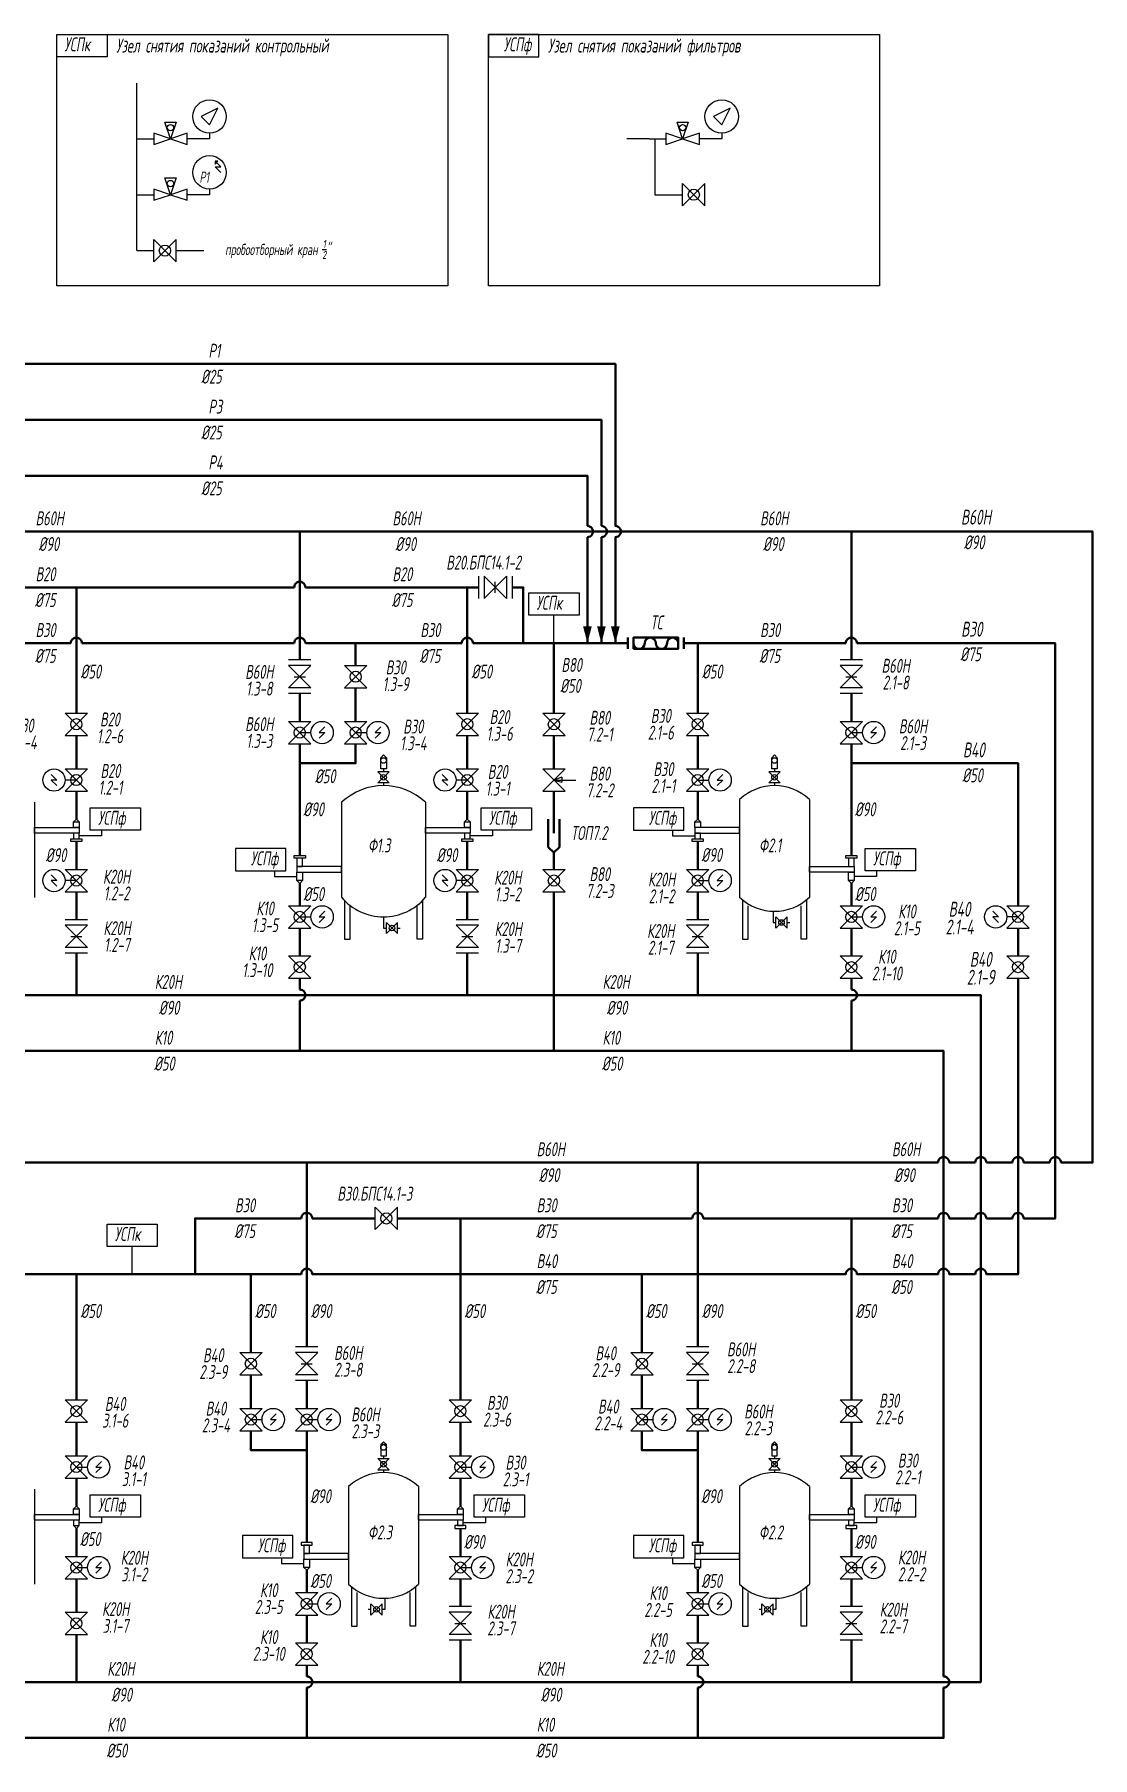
# Model space of a CAD drawing. Header units: millimetres. Extents: x 54840 to 353188, y -9604 to 53001.
# Drawn here: x 259559 to 278502, y 6644 to 37496 of the extents above; entities that cross this region are included whole.
import ezdxf

# ---------------------------------------------------------------- set-up
doc = ezdxf.new("R2010")
doc.units = ezdxf.units.MM
doc.layers.add('1', color=7, linetype='Continuous')
doc.layers.add('В80', color=1, linetype='Continuous')
for name, color, linetype, lineweight, true_color in [('В20', 7, 'Continuous', 40, 0x0a7800), ('К10', 7, 'Continuous', 40, 0xffbe00), ('Р3', 7, 'Continuous', 40, 0xd19cc7)]:
    doc.layers.add(name, color=color, linetype=linetype, lineweight=lineweight, true_color=true_color)
for name, color, linetype, lineweight in [('В30', 136, 'Continuous', 40), ('В40', 142, 'Continuous', 40), ('В60Н', 140, 'Continuous', 40), ('К20Н', 33, 'Continuous', 40), ('Р1', 202, 'Continuous', 40), ('Р4', 210, 'Continuous', 40)]:
    doc.layers.add(name, color=color, linetype=linetype, lineweight=lineweight)
doc.layers.add('Надписи', color=7, linetype='Continuous', true_color=0x93278f)
doc.styles.add('Eskd знаки', font='eskd.shx', dxfattribs={"width": 0.8, "oblique": 10})

msp = doc.modelspace()

# ---------------------------------------------------------------- linework, layer by layer
for p, q in [((261394, 35626), (261394, 36626)), ((262844, 36176), (262544, 36026)), ((262694, 35876), (262844, 36176)), ((262694, 35876), (262844, 36176)), ((272014, 36176), (271714, 36026)), ((271864, 35876), (272014, 36176)), ((271864, 35876), (272014, 36176)), ((261994, 35626), (261894, 35926)), ((261894, 35926), (262094, 35926)), ((262094, 35926), (261994, 35626)), ((262544, 36026), (262694, 35876)), ((271164, 35626), (271064, 35926)), ((271064, 35926), (271264, 35926)), ((271264, 35926), (271164, 35626)), ((271714, 36026), (271864, 35876)), ((261394, 35626), (261694, 35626)), ((261394, 33626), (261394, 35626)), ((261694, 35726), (261694, 35526)), ((261994, 35626), (261694, 35726)), ((261694, 35526), (261994, 35626)), ((262294, 35726), (261994, 35626)), ((261994, 35626), (262294, 35526)), ((262294, 35526), (262294, 35726)), ((262694, 35626), (262294, 35626)), ((262694, 35726), (262694, 35626)), ((270564, 35626), (270164, 35626)), ((270564, 35626), (270864, 35626)), ((270664, 35626), (270664, 34626)), ((270864, 35726), (270864, 35526)), ((271164, 35626), (270864, 35726)), ((270864, 35526), (271164, 35626)), ((271464, 35726), (271164, 35626)), ((271164, 35626), (271464, 35526)), ((271464, 35526), (271464, 35726)), ((271864, 35626), (271464, 35626)), ((271864, 35726), (271864, 35626)), ((262894, 35126), (262794, 35226)), ((261994, 34626), (261894, 34926)), ((261894, 34926), (262094, 34926)), ((262094, 34926), (261994, 34626)), ((262894, 35026), (262794, 35126)), ((262794, 35126), (262894, 35126)), ((261394, 34626), (261694, 34626)), ((261694, 34726), (261694, 34526)), ((261994, 34626), (261694, 34726)), ((261694, 34526), (261994, 34626)), ((262294, 34726), (261994, 34626)), ((261994, 34626), (262294, 34526)), ((262294, 34526), (262294, 34726)), ((262694, 34626), (262294, 34626)), ((262694, 34726), (262694, 34626)), ((270664, 34626), (271164, 34626)), ((271164, 34426), (271164, 34826)), ((271564, 34826), (271164, 34426)), ((271564, 34426), (271164, 34826)), ((271564, 34426), (271564, 34826)), ((261694, 33426), (261694, 33826)), ((261694, 33826), (262094, 33426)), ((261694, 33426), (262094, 33826)), ((262094, 33426), (262094, 33826)), ((261394, 33626), (261694, 33626)), ((262094, 33626), (262594, 33626)), ((267509, 27796), (267509, 27396)), ((267609, 27796), (267609, 27396)), ((267609, 27396), (268009, 27796)), ((267609, 27796), (268009, 27396)), ((268009, 27796), (268009, 27396)), ((268109, 27796), (268109, 27396)), ((267809, 27496), (267809, 27696)), ((264509, 26296), (264109, 26296)), ((274384, 26296), (273984, 26296)), ((264509, 26196), (264109, 26196)), ((264109, 26196), (264509, 25796)), ((264509, 26196), (264109, 25796)), ((264209, 25996), (264409, 25996)), ((265109, 26196), (265509, 26196)), ((265509, 26196), (265109, 25796)), ((265109, 26196), (265509, 25796)), ((274384, 26196), (273984, 26196)), ((273984, 26196), (274384, 25796)), ((274384, 26196), (273984, 25796)), ((274084, 25996), (274284, 25996)), ((264509, 25796), (264109, 25796)), ((264509, 25696), (264109, 25696)), ((265109, 25796), (265509, 25796)), ((274384, 25796), (273984, 25796)), ((274384, 25696), (273984, 25696)), ((260109, 25346), (260509, 25346)), ((260509, 25346), (260109, 24946)), ((260109, 25346), (260509, 24946)), ((267109, 25346), (267509, 25346)), ((267509, 25346), (267109, 24946)), ((267109, 25346), (267509, 24946)), ((268659, 25346), (269059, 25346)), ((269059, 25346), (268659, 24946)), ((268659, 25346), (269059, 24946)), ((271234, 25346), (271634, 25346)), ((271634, 25346), (271234, 24946)), ((271234, 25346), (271634, 24946)), ((264109, 25196), (264509, 25196)), ((264509, 25196), (264109, 24796)), ((264109, 25196), (264509, 24796)), ((264309, 24996), (264509, 24996)), ((264759, 25096), (264659, 24996)), ((264659, 24996), (264759, 24996)), ((264759, 24996), (264659, 24896)), ((265109, 25196), (265509, 25196)), ((265509, 25196), (265109, 24796)), ((265109, 25196), (265509, 24796)), ((265309, 24996), (265509, 24996)), ((265759, 25096), (265659, 24996)), ((265659, 24996), (265759, 24996)), ((265759, 24996), (265659, 24896)), ((273984, 25196), (274384, 25196)), ((274384, 25196), (273984, 24796)), ((273984, 25196), (274384, 24796)), ((274184, 24996), (274384, 24996)), ((274634, 25096), (274534, 24996)), ((274534, 24996), (274634, 24996)), ((274634, 24996), (274534, 24896)), ((260109, 24946), (260509, 24946)), ((264109, 24796), (264509, 24796)), ((265109, 24796), (265509, 24796)), ((267109, 24946), (267509, 24946)), ((268659, 24946), (269059, 24946)), ((271234, 24946), (271634, 24946)), ((273984, 24796), (274384, 24796)), ((265759, 24546), (265809, 24596)), ((265809, 24596), (265859, 24546)), ((272759, 24546), (272809, 24596)), ((272809, 24596), (272859, 24546)), ((259859, 24246), (259959, 24146)), ((259959, 24146), (259859, 24146)), ((259859, 24146), (259959, 24046)), ((260109, 24346), (260509, 24346)), ((260509, 24346), (260109, 23946)), ((260109, 24346), (260509, 23946)), ((260309, 24146), (260109, 24146)), ((265909, 24296), (265709, 24296)), ((265709, 24296), (265909, 24096)), ((265909, 24296), (265709, 24096)), ((265909, 24096), (265709, 24096)), ((265809, 24346), (265809, 24296)), ((265809, 24096), (265809, 24046)), ((266859, 24246), (266959, 24146)), ((266959, 24146), (266859, 24146)), ((266859, 24146), (266959, 24046)), ((267109, 24346), (267509, 24346)), ((267509, 24346), (267109, 23946)), ((267109, 24346), (267509, 23946)), ((267309, 24146), (267109, 24146)), ((268659, 24346), (269059, 24346)), ((269059, 24346), (268659, 23946)), ((268659, 24346), (269059, 23946)), ((268999, 24196), (268859, 24146)), ((268859, 24146), (268999, 24106)), ((268859, 24146), (269251, 24146)), ((268999, 24196), (268999, 24106)), ((271234, 24346), (271634, 24346)), ((271634, 24346), (271234, 23946)), ((271234, 24346), (271634, 23946)), ((271434, 24146), (271634, 24146)), ((271884, 24246), (271784, 24146)), ((271784, 24146), (271884, 24146)), ((271884, 24146), (271784, 24046)), ((272909, 24296), (272709, 24296)), ((272709, 24296), (272909, 24096)), ((272909, 24296), (272709, 24096)), ((272909, 24096), (272709, 24096)), ((272809, 24346), (272809, 24296)), ((272809, 24096), (272809, 24046)), ((260109, 23946), (260509, 23946)), ((267109, 23946), (267509, 23946)), ((268659, 23946), (269059, 23946)), ((271234, 23946), (271634, 23946)), ((260309, 23446), (260259, 23396)), ((260359, 23396), (260309, 23446)), ((260759, 23146), (260359, 23146)), ((260759, 23246), (260759, 23146)), ((267309, 23446), (267259, 23396)), ((267359, 23396), (267309, 23446)), ((267759, 23146), (267359, 23146)), ((267759, 23246), (267759, 23146)), ((270984, 23246), (270984, 23146)), ((270984, 23146), (271384, 23146)), ((271434, 23446), (271384, 23396)), ((271484, 23396), (271434, 23446)), ((260109, 22546), (260509, 22546)), ((260509, 22546), (260109, 22146)), ((260109, 22546), (260509, 22146)), ((267109, 22546), (267509, 22546)), ((267509, 22546), (267109, 22146)), ((267109, 22546), (267509, 22146)), ((268659, 22546), (269059, 22546)), ((269059, 22546), (268659, 22146)), ((268659, 22546), (269059, 22146)), ((271234, 22546), (271634, 22546)), ((271634, 22546), (271234, 22146)), ((271234, 22546), (271634, 22146)), ((259859, 22446), (259959, 22346)), ((259959, 22346), (259859, 22346)), ((259859, 22346), (259959, 22246)), ((260309, 22346), (260109, 22346)), ((263859, 22521), (263859, 22421)), ((263859, 22421), (264259, 22421)), ((264309, 22296), (264259, 22346)), ((264359, 22346), (264309, 22296)), ((266859, 22446), (266959, 22346)), ((266959, 22346), (266859, 22346)), ((266859, 22346), (266959, 22246)), ((267309, 22346), (267109, 22346)), ((271434, 22346), (271634, 22346)), ((271884, 22446), (271784, 22346)), ((271784, 22346), (271884, 22346)), ((271884, 22346), (271784, 22246)), ((274184, 22296), (274134, 22346)), ((274234, 22346), (274184, 22296)), ((274634, 22421), (274234, 22421)), ((274634, 22521), (274634, 22421)), ((260109, 22146), (260509, 22146)), ((267109, 22146), (267509, 22146)), ((268659, 22146), (269059, 22146)), ((271234, 22146), (271634, 22146)), ((260509, 21646), (260109, 21646)), ((264109, 21896), (264509, 21896)), ((264509, 21896), (264109, 21496)), ((264109, 21896), (264509, 21496)), ((264309, 21696), (264509, 21696)), ((264759, 21796), (264659, 21696)), ((264659, 21696), (264759, 21696)), ((264759, 21696), (264659, 21596)), ((265809, 21696), (265809, 21496)), ((267509, 21646), (267109, 21646)), ((271634, 21646), (271234, 21646)), ((272784, 21796), (272784, 21596)), ((272834, 21496), (272834, 21696)), ((273034, 21696), (272834, 21496)), ((273034, 21496), (272834, 21696)), ((273034, 21496), (273034, 21696)), ((273984, 21896), (274384, 21896)), ((274384, 21896), (273984, 21496)), ((273984, 21896), (274384, 21496)), ((274184, 21696), (274384, 21696)), ((274634, 21796), (274534, 21696)), ((274534, 21696), (274634, 21696)), ((274634, 21696), (274534, 21596)), ((276719, 21796), (276819, 21696)), ((276819, 21696), (276719, 21696)), ((276719, 21696), (276819, 21596)), ((276969, 21896), (277369, 21896)), ((277369, 21896), (276969, 21496)), ((276969, 21896), (277369, 21496)), ((277169, 21696), (276969, 21696)), ((260509, 21546), (260109, 21546)), ((260109, 21546), (260509, 21146)), ((260509, 21546), (260109, 21146)), ((260209, 21346), (260409, 21346)), ((264109, 21496), (264509, 21496)), ((265809, 21496), (265859, 21496)), ((265859, 21396), (265859, 21596)), ((266059, 21596), (265859, 21396)), ((266059, 21396), (265859, 21596)), ((266059, 21396), (266059, 21596)), ((266059, 21496), (266109, 21496)), ((267509, 21546), (267109, 21546)), ((267109, 21546), (267509, 21146)), ((267509, 21546), (267109, 21146)), ((267209, 21346), (267409, 21346)), ((271634, 21546), (271234, 21546)), ((271234, 21546), (271634, 21146)), ((271634, 21546), (271234, 21146)), ((271334, 21346), (271534, 21346)), ((272784, 21596), (272834, 21596)), ((273034, 21596), (273084, 21596)), ((273984, 21496), (274384, 21496)), ((276969, 21496), (277369, 21496)), ((260509, 21146), (260109, 21146)), ((260509, 21046), (260109, 21046)), ((264109, 20996), (264509, 20996)), ((264509, 20596), (264109, 20996)), ((264109, 20596), (264509, 20996)), ((267509, 21146), (267109, 21146)), ((267509, 21046), (267109, 21046)), ((271634, 21146), (271234, 21146)), ((271634, 21046), (271234, 21046)), ((273984, 20996), (274384, 20996)), ((274384, 20596), (273984, 20996)), ((273984, 20596), (274384, 20996)), ((276969, 20996), (277369, 20996)), ((277369, 20596), (276969, 20996)), ((276969, 20596), (277369, 20996)), ((264109, 20596), (264509, 20596)), ((273984, 20596), (274384, 20596)), ((276969, 20596), (277369, 20596)), ((265659, 16096), (265659, 16496)), ((265659, 16496), (266059, 16096)), ((265659, 16096), (266059, 16496)), ((266059, 16096), (266059, 16496)), ((263234, 13896), (263634, 13896)), ((263634, 13896), (263234, 13496)), ((263234, 13896), (263634, 13496)), ((264634, 13996), (264234, 13996)), ((264634, 13896), (264234, 13896)), ((264234, 13896), (264634, 13496)), ((264634, 13896), (264234, 13496)), ((270234, 13896), (270634, 13896)), ((270634, 13896), (270234, 13496)), ((270234, 13896), (270634, 13496)), ((271634, 13996), (271234, 13996)), ((271634, 13896), (271234, 13896)), ((271234, 13896), (271634, 13496)), ((271634, 13896), (271234, 13496)), ((264334, 13696), (264534, 13696)), ((271334, 13696), (271534, 13696)), ((263234, 13496), (263634, 13496)), ((264634, 13496), (264234, 13496)), ((264634, 13396), (264234, 13396)), ((270234, 13496), (270634, 13496)), ((271634, 13496), (271234, 13496)), ((271634, 13396), (271234, 13396)), ((260109, 13046), (260509, 13046)), ((260509, 13046), (260109, 12646)), ((260109, 13046), (260509, 12646)), ((266984, 13046), (267384, 13046)), ((267384, 13046), (266984, 12646)), ((266984, 13046), (267384, 12646)), ((273984, 13046), (274384, 13046)), ((274384, 13046), (273984, 12646)), ((273984, 13046), (274384, 12646)), ((263234, 12896), (263634, 12896)), ((263634, 12896), (263234, 12496)), ((263234, 12896), (263634, 12496)), ((263434, 12696), (263634, 12696)), ((263884, 12796), (263784, 12696)), ((263784, 12696), (263884, 12696)), ((263884, 12696), (263784, 12596)), ((264234, 12896), (264634, 12896)), ((264634, 12896), (264234, 12496)), ((264234, 12896), (264634, 12496)), ((264434, 12696), (264634, 12696)), ((264884, 12796), (264784, 12696)), ((264784, 12696), (264884, 12696)), ((264884, 12696), (264784, 12596)), ((270234, 12896), (270634, 12896)), ((270634, 12896), (270234, 12496)), ((270234, 12896), (270634, 12496)), ((270434, 12696), (270634, 12696)), ((270884, 12796), (270784, 12696)), ((270784, 12696), (270884, 12696)), ((270884, 12696), (270784, 12596)), ((271234, 12896), (271634, 12896)), ((271634, 12896), (271234, 12496)), ((271234, 12896), (271634, 12496)), ((271434, 12696), (271634, 12696)), ((271884, 12796), (271784, 12696)), ((271784, 12696), (271884, 12696)), ((271884, 12696), (271784, 12596)), ((260109, 12646), (260509, 12646)), ((263234, 12496), (263634, 12496)), ((264234, 12496), (264634, 12496)), ((266984, 12646), (267384, 12646)), ((270234, 12496), (270634, 12496)), ((271234, 12496), (271634, 12496)), ((273984, 12646), (274384, 12646)), ((260109, 12046), (260509, 12046)), ((260509, 12046), (260109, 11646)), ((260109, 12046), (260509, 11646)), ((265809, 12296), (265759, 12246)), ((265859, 12246), (265809, 12296)), ((265809, 12046), (265809, 11996)), ((266984, 12046), (267384, 12046)), ((267384, 12046), (266984, 11646)), ((266984, 12046), (267384, 11646)), ((272809, 12296), (272759, 12246)), ((272859, 12246), (272809, 12296)), ((272809, 12046), (272809, 11996)), ((273984, 12046), (274384, 12046)), ((274384, 12046), (273984, 11646)), ((273984, 12046), (274384, 11646)), ((260309, 11846), (260509, 11846)), ((260759, 11946), (260659, 11846)), ((260659, 11846), (260759, 11846)), ((260759, 11846), (260659, 11746)), ((265709, 11996), (265909, 11996)), ((265909, 11996), (265709, 11796)), ((265709, 11996), (265909, 11796)), ((265709, 11796), (265909, 11796)), ((265809, 11796), (265809, 11746)), ((267184, 11846), (267384, 11846)), ((267634, 11946), (267534, 11846)), ((267534, 11846), (267634, 11846)), ((267634, 11846), (267534, 11746)), ((272709, 11996), (272909, 11996)), ((272909, 11996), (272709, 11796)), ((272709, 11996), (272909, 11796)), ((272709, 11796), (272909, 11796)), ((272809, 11796), (272809, 11746)), ((274184, 11846), (274384, 11846)), ((274634, 11946), (274534, 11846)), ((274534, 11846), (274634, 11846)), ((274634, 11846), (274534, 11746)), ((260109, 11646), (260509, 11646)), ((266984, 11646), (267384, 11646)), ((273984, 11646), (274384, 11646)), ((260309, 11146), (260259, 11096)), ((260359, 11096), (260309, 11146)), ((267184, 11146), (267134, 11096)), ((267234, 11096), (267184, 11146)), ((274184, 11146), (274134, 11096)), ((274234, 11096), (274184, 11146)), ((260759, 10846), (260359, 10846)), ((260759, 10946), (260759, 10846)), ((267634, 10846), (267234, 10846)), ((267634, 10946), (267634, 10846)), ((274634, 10846), (274234, 10846)), ((274634, 10946), (274634, 10846)), ((260309, 10746), (260259, 10796)), ((260359, 10796), (260309, 10746)), ((260109, 10246), (260509, 10246)), ((260509, 10246), (260109, 9846)), ((260109, 10246), (260509, 9846)), ((263984, 10221), (263984, 10121)), ((266984, 10246), (267384, 10246)), ((267384, 10246), (266984, 9846)), ((266984, 10246), (267384, 9846)), ((270984, 10221), (270984, 10121)), ((273984, 10246), (274384, 10246)), ((274384, 10246), (273984, 9846)), ((273984, 10246), (274384, 9846)), ((260309, 10046), (260509, 10046)), ((260759, 10146), (260659, 10046)), ((260659, 10046), (260759, 10046)), ((260759, 10046), (260659, 9946)), ((263984, 10121), (264384, 10121)), ((264434, 9996), (264384, 10046)), ((264484, 10046), (264434, 9996)), ((267184, 10046), (267384, 10046)), ((267634, 10146), (267534, 10046)), ((267534, 10046), (267634, 10046)), ((267634, 10046), (267534, 9946)), ((270984, 10121), (271384, 10121)), ((271434, 9996), (271384, 10046)), ((271484, 10046), (271434, 9996)), ((274184, 10046), (274384, 10046)), ((274634, 10146), (274534, 10046)), ((274534, 10046), (274634, 10046)), ((274634, 10046), (274534, 9946)), ((260109, 9846), (260509, 9846)), ((264234, 9596), (264634, 9596)), ((264634, 9596), (264234, 9196)), ((264234, 9596), (264634, 9196)), ((266984, 9846), (267384, 9846)), ((271234, 9596), (271634, 9596)), ((271634, 9596), (271234, 9196)), ((271234, 9596), (271634, 9196)), ((273984, 9846), (274384, 9846)), ((264434, 9396), (264634, 9396)), ((264884, 9496), (264784, 9396)), ((264784, 9396), (264884, 9396)), ((264884, 9396), (264784, 9296)), ((265584, 9296), (265534, 9296)), ((265584, 9196), (265584, 9396)), ((265584, 9396), (265784, 9196)), ((265584, 9196), (265784, 9396)), ((265784, 9196), (265784, 9396)), ((265834, 9296), (265784, 9296)), ((265834, 9496), (265834, 9296)), ((267384, 9346), (266984, 9346)), ((271434, 9396), (271634, 9396)), ((271884, 9496), (271784, 9396)), ((271784, 9396), (271884, 9396)), ((271884, 9396), (271784, 9296)), ((272584, 9296), (272534, 9296)), ((272584, 9196), (272584, 9396)), ((272584, 9396), (272784, 9196)), ((272584, 9196), (272784, 9396)), ((272784, 9196), (272784, 9396)), ((272834, 9296), (272784, 9296)), ((272834, 9496), (272834, 9296)), ((274384, 9346), (273984, 9346)), ((260109, 9246), (260509, 9246)), ((260509, 8846), (260109, 9246)), ((260109, 8846), (260509, 9246)), ((264234, 9196), (264634, 9196)), ((267384, 9246), (266984, 9246)), ((266984, 9246), (267384, 8846)), ((267384, 9246), (266984, 8846)), ((267084, 9046), (267284, 9046)), ((271234, 9196), (271634, 9196)), ((274384, 9246), (273984, 9246)), ((273984, 9246), (274384, 8846)), ((274384, 9246), (273984, 8846)), ((274084, 9046), (274284, 9046)), ((260109, 8846), (260509, 8846)), ((264234, 8696), (264634, 8696)), ((264634, 8296), (264234, 8696)), ((264234, 8296), (264634, 8696)), ((267384, 8846), (266984, 8846)), ((267384, 8746), (266984, 8746)), ((271234, 8696), (271634, 8696)), ((271634, 8296), (271234, 8696)), ((271234, 8296), (271634, 8696)), ((274384, 8846), (273984, 8846)), ((274384, 8746), (273984, 8746)), ((264234, 8296), (264634, 8296)), ((271234, 8296), (271634, 8296))]:
    msp.add_line(p, q)
for points in [[(259959, 37496), (266959, 37496), (266959, 32996), (259959, 32996)], [(260859, 37096), (259959, 37096), (259959, 37496), (260859, 37496)], [(267690, 37096), (268590, 37096), (268590, 37496), (267690, 37496)], [(267690, 37496), (274690, 37496), (274690, 32996), (267690, 32996)], [(269309, 27096), (268409, 27096), (268409, 27496), (269309, 27496)], [(265759, 24546), (265859, 24546), (265859, 24346), (265759, 24346)], [(272759, 24546), (272859, 24546), (272859, 24346), (272759, 24346)], [(261459, 23246), (260559, 23246), (260559, 23646), (261459, 23646)], [(268459, 23246), (267559, 23246), (267559, 23646), (268459, 23646)], [(270284, 23246), (271184, 23246), (271184, 23646), (270284, 23646)], [(263159, 22521), (264059, 22521), (264059, 22921), (263159, 22921)], [(275334, 22521), (274434, 22521), (274434, 22921), (275334, 22921)], [(261759, 15796), (260859, 15796), (260859, 16196), (261759, 16196)], [(265859, 12246), (265759, 12246), (265759, 12046), (265859, 12046)], [(272859, 12246), (272759, 12246), (272759, 12046), (272859, 12046)], [(261459, 10946), (260559, 10946), (260559, 11346), (261459, 11346)], [(268334, 10946), (267434, 10946), (267434, 11346), (268334, 11346)], [(275334, 10946), (274434, 10946), (274434, 11346), (275334, 11346)], [(263284, 10221), (264184, 10221), (264184, 10621), (263284, 10621)], [(270284, 10221), (271184, 10221), (271184, 10621), (270284, 10621)]]:
    msp.add_lwpolyline(points, close=True)
for points in [[(268859, 26596), (268859, 27096)], [(261309, 15296), (261309, 15796)]]:
    msp.add_lwpolyline(points)
for centre, radius in [((262694, 36026), 300), ((271864, 36026), 300), ((261994, 35826), 56.9), ((271164, 35826), 56.9), ((262694, 35026), 300), ((261994, 34826), 56.9), ((271364, 34626), 100), ((261894, 33626), 100), ((265309, 25996), 100), ((260309, 25146), 100), ((264309, 24996), 100), ((264709, 24996), 200), ((265309, 24996), 100), ((265709, 24996), 200), ((267309, 25146), 100), ((268859, 25146), 100), ((271434, 25146), 100), ((274184, 24996), 100), ((274584, 24996), 200), ((265809, 24496), 50), ((272809, 24496), 50), ((259909, 24146), 200), ((260309, 24146), 100), ((265809, 24196), 50), ((266909, 24146), 200), ((267309, 24146), 100), ((271434, 24146), 100), ((271834, 24146), 200), ((272809, 24196), 50), ((259909, 22346), 200), ((266909, 22346), 200), ((271834, 22346), 200), ((260309, 22346), 100), ((267309, 22346), 100), ((268859, 22346), 100), ((271434, 22346), 100), ((264309, 21696), 100), ((264709, 21696), 200), ((272934, 21596), 50), ((274184, 21696), 100), ((274584, 21696), 200), ((276769, 21696), 200), ((277169, 21696), 100), ((265959, 21496), 50), ((264309, 20796), 100), ((274184, 20796), 100), ((277169, 20796), 100), ((265859, 16296), 100), ((263434, 13696), 100), ((270434, 13696), 100), ((260309, 12846), 100), ((263434, 12696), 100), ((263834, 12696), 200), ((264434, 12696), 100), ((264834, 12696), 200), ((267184, 12846), 100), ((270434, 12696), 100), ((270834, 12696), 200), ((271434, 12696), 100), ((271834, 12696), 200), ((274184, 12846), 100), ((260709, 11846), 200), ((265809, 12196), 50), ((267584, 11846), 200), ((272809, 12196), 50), ((274584, 11846), 200), ((260309, 11846), 100), ((265809, 11896), 50), ((267184, 11846), 100), ((272809, 11896), 50), ((274184, 11846), 100), ((260709, 10046), 200), ((267584, 10046), 200), ((274584, 10046), 200), ((260309, 10046), 100), ((267184, 10046), 100), ((274184, 10046), 100), ((264834, 9396), 200), ((271834, 9396), 200), ((264434, 9396), 100), ((265684, 9296), 50), ((271434, 9396), 100), ((272684, 9296), 50), ((260309, 9046), 100), ((264434, 8496), 100), ((271434, 8496), 100)]:
    msp.add_circle(centre, radius)
at = {"layer": '1'}
for p, q in [((262794, 35226), (262844, 35226)), ((262844, 35226), (262794, 35226)), ((262794, 35226), (262794, 35176)), ((262794, 35176), (262844, 35226)), ((272184, 23796), (272184, 22046)), ((273434, 23796), (273434, 22046)), ((259559, 23748), (259559, 22046)), ((265059, 23748), (265059, 22046)), ((266559, 23748), (266559, 22046)), ((265109, 21996), (265109, 21296)), ((266509, 21992), (266509, 21296)), ((272234, 21996), (272234, 21296)), ((273384, 21992), (273384, 21296)), ((265209, 21296), (265209, 21896)), ((266409, 21296), (266409, 21896)), ((272334, 21296), (272334, 21896)), ((273284, 21296), (273284, 21896)), ((265109, 21296), (265209, 21296)), ((266509, 21296), (266409, 21296)), ((272234, 21296), (272334, 21296)), ((273384, 21296), (273284, 21296)), ((259559, 11448), (259559, 9746)), ((265184, 11496), (265184, 9746)), ((266434, 11496), (266434, 9746)), ((272184, 11496), (272184, 9746)), ((273434, 11496), (273434, 9746)), ((265234, 9692), (265234, 8996)), ((265334, 8996), (265334, 9596)), ((266284, 8996), (266284, 9596)), ((266384, 9696), (266384, 8996)), ((272234, 9692), (272234, 8996)), ((272334, 8996), (272334, 9596)), ((273284, 8996), (273284, 9596)), ((273384, 9696), (273384, 8996)), ((265234, 8996), (265334, 8996)), ((266384, 8996), (266284, 8996)), ((272234, 8996), (272334, 8996)), ((273384, 8996), (273284, 8996))]:
    msp.add_line(p, q, dxfattribs=at)
for points in [[(260359, 23196), (259559, 23196), (259559, 23296), (260359, 23296)], [(260359, 23296), (260259, 23296), (260259, 23396), (260359, 23396)], [(260359, 23196), (260259, 23196), (260259, 23096), (260359, 23096)], [(267359, 23196), (266559, 23196), (266559, 23296), (267359, 23296)], [(267359, 23296), (267259, 23296), (267259, 23396), (267359, 23396)], [(267359, 23196), (267259, 23196), (267259, 23096), (267359, 23096)], [(271484, 23296), (271384, 23296), (271384, 23396), (271484, 23396)], [(271384, 23196), (272184, 23196), (272184, 23296), (271384, 23296)], [(271484, 23196), (271384, 23196), (271384, 23096), (271484, 23096)], [(260209, 23096), (260409, 23096), (260409, 23046), (260209, 23046)], [(267209, 23096), (267409, 23096), (267409, 23046), (267209, 23046)], [(271334, 23096), (271534, 23096), (271534, 23046), (271334, 23046)], [(264409, 22746), (264209, 22746), (264209, 22796), (264409, 22796)], [(264259, 22596), (264359, 22596), (264359, 22746), (264259, 22746)], [(264259, 22496), (265059, 22496), (265059, 22596), (264259, 22596)], [(274234, 22496), (273434, 22496), (273434, 22596), (274234, 22596)], [(274284, 22746), (274084, 22746), (274084, 22796), (274284, 22796)], [(274134, 22596), (274234, 22596), (274234, 22746), (274134, 22746)], [(264259, 22496), (264359, 22496), (264359, 22346), (264259, 22346)], [(274134, 22496), (274234, 22496), (274234, 22346), (274134, 22346)], [(260359, 10896), (259559, 10896), (259559, 10996), (260359, 10996)], [(260359, 10996), (260259, 10996), (260259, 11096), (260359, 11096)], [(260359, 10896), (260259, 10896), (260259, 10796), (260359, 10796)], [(267234, 10896), (266434, 10896), (266434, 10996), (267234, 10996)], [(267234, 10996), (267134, 10996), (267134, 11096), (267234, 11096)], [(267234, 10896), (267134, 10896), (267134, 10796), (267234, 10796)], [(274234, 10896), (273434, 10896), (273434, 10996), (274234, 10996)], [(274234, 10996), (274134, 10996), (274134, 11096), (274234, 11096)], [(274234, 10896), (274134, 10896), (274134, 10796), (274234, 10796)], [(264534, 10496), (264334, 10496), (264334, 10446), (264534, 10446)], [(267084, 10746), (267284, 10746), (267284, 10796), (267084, 10796)], [(271534, 10496), (271334, 10496), (271334, 10446), (271534, 10446)], [(274084, 10746), (274284, 10746), (274284, 10796), (274084, 10796)], [(264384, 10296), (264484, 10296), (264484, 10446), (264384, 10446)], [(264384, 10196), (265184, 10196), (265184, 10296), (264384, 10296)], [(264384, 10196), (264484, 10196), (264484, 10046), (264384, 10046)], [(271384, 10296), (271484, 10296), (271484, 10446), (271384, 10446)], [(271384, 10196), (272184, 10196), (272184, 10296), (271384, 10296)], [(271384, 10196), (271484, 10196), (271484, 10046), (271384, 10046)]]:
    msp.add_lwpolyline(points, close=True, dxfattribs=at)
for centre, radius, start, end in [((265809, 22954), 1092, 46.6141, 133.3859), ((272809, 23140), 906, 46.3972, 133.6028), ((265809, 22675), 979, 219.9662, 320.0338), ((272809, 22701), 905, 226.3426, 313.6574), ((265809, 10840), 906, 46.3972, 133.6028), ((272809, 10840), 906, 46.3972, 133.6028), ((265809, 10401), 905, 226.3426, 313.6574), ((272809, 10401), 905, 226.3426, 313.6574)]:
    msp.add_arc(centre, radius, start, end, dxfattribs=at)
at = {"layer": 'В20'}
for points in [[(257409, 27596), (264209, 27596)], [(260309, 25346), (260309, 27596)], [(264409, 27596), (267309, 27596), (267309, 25346)], [(267309, 27596), (267509, 27596)], [(268109, 27596), (268309, 27596), (268309, 26596)], [(260309, 24346), (260309, 24946)], [(267309, 24946), (267309, 24346)], [(260309, 23446), (260309, 23946)], [(267309, 23946), (267309, 23446)]]:
    msp.add_lwpolyline(points, dxfattribs=at)
msp.add_arc((264309, 27596), 100, 359.7459, 180.2541, dxfattribs=at)
at = {"layer": 'В30'}
for p, q in [((270184, 26696), (270184, 26496)), ((271184, 26696), (271184, 26496))]:
    msp.add_line(p, q, dxfattribs=at)
for points in [[(257409, 26596), (260209, 26596)], [(260409, 26596), (264209, 26596)], [(264409, 26596), (267209, 26596)], [(265309, 26196), (265309, 26596)], [(267409, 26596), (270184, 26596)], [(271184, 26596), (271434, 26596), (271434, 25346)], [(274084, 26596), (271434, 26596)], [(277269, 16296), (277836, 16296), (277836, 26596), (274284, 26596)], [(265309, 25196), (265309, 25796)], [(264309, 24446), (265309, 24446), (265309, 24796)], [(271434, 24946), (271434, 24346)], [(271434, 23946), (271434, 23446)], [(264334, 16296), (262434, 16296), (262434, 15296)], [(265659, 16296), (264534, 16296)], [(267184, 16296), (266059, 16296)], [(267184, 13046), (267184, 16296), (271334, 16296)], [(271534, 16296), (274184, 16296)], [(274184, 13046), (274184, 16296), (275736, 16296)], [(275936, 16296), (276402, 16296)], [(276602, 16296), (277069, 16296)], [(267184, 12046), (267184, 12646)], [(274184, 12046), (274184, 12646)], [(267184, 11146), (267184, 11646)], [(274184, 11146), (274184, 11646)]]:
    msp.add_lwpolyline(points, dxfattribs=at)
msp.add_lwpolyline([(270284, 26496), (270284, 26696), (271084, 26696), (271084, 26496)], close=True, dxfattribs=at)
for centre, start, end in [((260309, 26596), 359.7459, 180.2541), ((264309, 26596), 359.7459, 180.2541), ((267309, 26596), 359.7459, 180.2541), ((270384, 26596), 180, 0), ((270584, 26596), 0, 180), ((270784, 26596), 180, 0), ((270984, 26596), 0, 180), ((274184, 26596), 359.7459, 180.2541), ((264434, 16296), 359.7459, 180.2541), ((271434, 16296), 359.7459, 180.2541), ((275836, 16296), 359.7459, 180.2541), ((276502, 16296), 359.7459, 180.2541), ((277169, 16296), 359.7459, 180.2541)]:
    msp.add_arc(centre, 100, start, end, dxfattribs=at)
at = {"layer": 'В40'}
for points in [[(274184, 24446), (277169, 24446), (277169, 21896)], [(277169, 21496), (277169, 20996)], [(277169, 20596), (277169, 15296), (276602, 15296)], [(257409, 15296), (263434, 15296)], [(260309, 13046), (260309, 15296)], [(264334, 15296), (263434, 15296), (263434, 13896)], [(274084, 15296), (264534, 15296)], [(270434, 15296), (270434, 13896)], [(275736, 15296), (274284, 15296)], [(276402, 15296), (275936, 15296)], [(263434, 13496), (263434, 12896)], [(270434, 13496), (270434, 12896)], [(260309, 12646), (260309, 12046)], [(263434, 12496), (263434, 12146), (264434, 12146)], [(270434, 12496), (270434, 12146), (271434, 12146)], [(260309, 11146), (260309, 11646)]]:
    msp.add_lwpolyline(points, dxfattribs=at)
for centre in [(264434, 15296), (274184, 15296), (275836, 15296), (276502, 15296)]:
    msp.add_arc(centre, 100, 359.7459, 180.2541, dxfattribs=at)
at = {"layer": 'В60Н'}
for points in [[(274184, 26296), (274184, 28596), (250309, 28596)], [(264309, 26296), (264309, 28596)], [(274184, 28596), (278502, 28596), (278502, 17296), (277936, 17296)], [(264309, 25196), (264309, 25696)], [(274184, 25196), (274184, 25696)], [(264309, 22796), (264309, 24796)], [(274184, 22796), (274184, 24796)], [(246309, 11336), (246309, 17296), (271434, 17296), (271434, 13996)], [(264434, 13996), (264434, 17296)], [(271434, 17296), (275736, 17297)], [(276402, 17296), (275936, 17296)], [(277069, 17296), (276602, 17296)], [(277736, 17296), (277269, 17296)], [(264434, 13396), (264434, 12896)], [(271434, 13396), (271434, 12896)], [(264434, 12496), (264434, 10496)], [(271434, 12496), (271434, 10496)]]:
    msp.add_lwpolyline(points, dxfattribs=at)
for centre in [(275836, 17297), (276502, 17297), (277169, 17297), (277836, 17297)]:
    msp.add_arc(centre, 100, 359.7459, 180.2541, dxfattribs=at)
at = {"layer": 'В80', "lineweight": 40}
for p, q in [((268859, 23946), (268859, 23196)), ((268759, 23446), (268759, 22946)), ((268959, 23446), (268959, 22946)), ((268759, 22946), (268859, 22846)), ((268959, 22946), (268859, 22846)), ((268859, 22846), (268859, 22546))]:
    msp.add_line(p, q, dxfattribs=at)
for points in [[(268859, 26596), (268859, 25346)], [(268859, 24946), (268859, 24346)], [(268859, 22146), (268859, 19296)]]:
    msp.add_lwpolyline(points, dxfattribs=at)
at = {"layer": 'К10'}
for points in [[(264309, 22296), (264309, 21896)], [(274184, 22296), (274184, 21896)], [(264309, 21496), (264309, 20996)], [(274184, 21496), (274184, 20996)], [(264309, 20596), (264309, 20396)], [(274184, 20596), (274184, 20396)], [(274184, 20196), (274184, 19296), (248209, 19296)], [(264309, 20196), (264309, 19296)], [(275836, 8096), (275836, 19296), (274184, 19296)], [(264434, 9996), (264434, 9596)], [(271434, 9996), (271434, 9596)], [(264434, 9196), (264434, 8696)], [(271434, 9196), (271434, 8696)], [(264434, 8296), (264434, 8096)], [(271434, 8296), (271434, 8096)], [(264434, 7896), (264434, 6996)], [(271434, 7896), (271434, 6996)], [(271434, 6996), (275836, 6996), (275836, 7896)], [(271434, 6996), (253309, 6996)]]:
    msp.add_lwpolyline(points, dxfattribs=at)
for centre in [(264309, 20296), (274185, 20296), (264434, 7996), (271434, 7996), (275836, 7996)]:
    msp.add_arc(centre, 100, 269.7459, 90.2541, dxfattribs=at)
at = {"layer": 'К20Н'}
for points in [[(260309, 23046), (260309, 22546)], [(267309, 23046), (267309, 22546)], [(271434, 23046), (271434, 22546)], [(260309, 22146), (260309, 21646)], [(267309, 22146), (267309, 21646)], [(271434, 22146), (271434, 21646)], [(271434, 21046), (271434, 20296), (246209, 20296)], [(260309, 21046), (260309, 20296)], [(267309, 21046), (267309, 20296)], [(274184, 7996), (276502, 7996), (276502, 20296), (271434, 20296)], [(260309, 10746), (260309, 10246)], [(267184, 10746), (267184, 10246)], [(274184, 10746), (274184, 10246)], [(260309, 9846), (260309, 9246)], [(267184, 9846), (267184, 9346)], [(274184, 9846), (274184, 9346)], [(274184, 8746), (274184, 7996), (250309, 7996)], [(260309, 8846), (260309, 7996)], [(267184, 8746), (267184, 7996)]]:
    msp.add_lwpolyline(points, dxfattribs=at)
at = {"layer": 'Р1'}
for points in [[(255709, 34946), (255709, 31596), (269959, 31596), (269959, 28696)], [(269959, 28496), (269959, 26596)]]:
    msp.add_lwpolyline(points, dxfattribs=at)
msp.add_lwpolyline([(269959, 26896, 154, 0, 0), (269959, 26596, 0, 0, 0)], format="xyseb", dxfattribs=at)
msp.add_arc((269959, 28596), 100, 269.7459, 90.2541, dxfattribs=at)
at = {"layer": 'Р3'}
for points in [[(251709, 34946), (252209, 34946), (252209, 30596), (269709, 30596), (269709, 28696)], [(269709, 28496), (269709, 26596)]]:
    msp.add_lwpolyline(points, dxfattribs=at)
msp.add_lwpolyline([(269709, 26896, 154, 0, 0), (269709, 26596, 0, 0, 0)], format="xyseb", dxfattribs=at)
msp.add_arc((269709, 28596), 100, 269.7459, 90.2541, dxfattribs=at)
at = {"layer": 'Р4'}
for points in [[(248459, 34946), (249459, 34946), (249459, 29596), (269459, 29596), (269459, 28696)], [(269459, 28496), (269459, 26596)]]:
    msp.add_lwpolyline(points, dxfattribs=at)
msp.add_lwpolyline([(269459, 26896, 154, 0, 0), (269459, 26596, 0, 0, 0)], format="xyseb", dxfattribs=at)
msp.add_arc((269459, 28596), 100, 269.7459, 90.2541, dxfattribs=at)

# ---------------------------------------------------------------- texts
at = {"ltscale": 15, "char_height": 250, "width": 850, "attachment_point": 1, "style": 'Eskd знаки'}
for s, insert in [('Ф1.3', (265531, 23100)), ('Ф2.1', (272531, 23100)), ('Ф2.3', (265531, 10800)), ('Ф2.2', (272531, 10800))]:
    msp.add_mtext(s, dxfattribs=dict(at, insert=insert))
at = {"layer": '1', "style": 'Eskd знаки'}
for s, width, gutter_width, insert, char_height, attachment_point in [('УСПк', 2263.46, 22.5, (260096, 37444), 250, 1), ('Узел снятия показаний контрольный', 5424.02, 11.2, (261022, 37422), 250, 1), ('УСПф', 2263.46, 22.5, (268452, 37444), 250, 3), ('Узел снятия показаний фильтров', 5424.02, 11.2, (268753, 37422), 250, 1), ('P1', 522.43, 22.5, (262514, 35040), 200, 1), ('УСПк', 2263.46, 22.5, (268547, 27444), 250, 1), ('ТС', 2263.46, 22.5, (270809, 27092), 250, 3), ('УСПф', 2263.46, 22.5, (260697, 23594), 250, 1), ('УСПф', 2263.46, 22.5, (267697, 23594), 250, 1), ('УСПф', 2263.46, 22.5, (271047, 23594), 250, 3), ('УСПф', 2263.46, 22.5, (263922, 22869), 250, 3), ('УСПф', 2263.46, 22.5, (274572, 22869), 250, 1), ('УСПк', 2263.46, 22.5, (260997, 16144), 250, 1), ('УСПф', 2263.46, 22.5, (260697, 11294), 250, 1), ('УСПф', 2263.46, 22.5, (267572, 11294), 250, 1), ('УСПф', 2263.46, 22.5, (274572, 11294), 250, 1), ('УСПф', 2263.46, 22.5, (264047, 10569), 250, 3), ('УСПф', 2263.46, 22.5, (271047, 10569), 250, 3)]:
    msp.add_mtext_dynamic_manual_height_columns(s, width=width, gutter_width=gutter_width, heights=[0], dxfattribs=dict(at, insert=insert, char_height=char_height, attachment_point=attachment_point))
at = {"layer": '1', "ltscale": 15, "insert": (262972, 33814), "char_height": 200, "width": 2952.12, "attachment_point": 1, "style": 'Eskd знаки'}
msp.add_mtext('\\A1;пробоотборный кран {\\H0.7x;\\S1/2;}" ', dxfattribs=at)
at = {"layer": 'Надписи', "ltscale": 15, "width": 850, "attachment_point": 1, "style": 'Eskd знаки'}
for s, insert, char_height in [('Р1', (262674, 31957), 250), ('%%C25', (262545, 31494), 250), ('Р3', (262674, 30957), 250), ('%%C25', (262545, 30494), 250), ('Р4', (262674, 29957), 250), ('%%C25', (262545, 29494), 250), ('В60Н', (259580, 28957), 250), ('В60Н', (265969, 28957), 250), ('В60Н', (272552, 28957), 250), ('В60Н', (276147, 28987), 266.7), ('%%C90', (259634, 28497), 250), ('%%C90', (266022, 28497), 250), ('%%C90', (272605, 28497), 250), ('%%C90', (276201, 28527), 250), ('В20.БПС14.1-2', (266932, 28165), 250), ('В20', (259580, 27957), 250), ('В20', (265969, 27957), 250), ('%%C75', (259569, 27494), 250), ('%%C75', (265958, 27494), 250), ('В30', (259580, 26957), 250), ('В30', (266469, 26957), 250), ('В30', (272552, 26957), 250), ('В30', (276150, 26981), 266.7), ('%%C75', (259569, 26494), 250), ('%%C75', (266458, 26494), 250), ('В80', (268994, 26332), 250), ('%%C75', (272541, 26494), 250), ('%%C75', (276136, 26524), 250), ('%%C50', (260385, 26213), 250), ('%%C50', (267385, 26213), 250), ('%%C50', (268973, 25958), 250), ('%%C50', (271510, 26213), 250), ('В40', (276183, 24819), 266.7), ('%%C50', (264582, 24339), 250), ('%%C50', (276172, 24356), 250), ('%%C90', (264373, 23747), 250), ('%%C90', (274248, 23747), 250), ('%%C90', (259762, 22927), 250), ('%%C90', (266762, 22927), 250), ('%%C90', (271501, 22930), 250), ('%%C50', (264376, 22230), 250), ('%%C50', (274251, 22230), 250), ('К20Н', (261713, 20657), 250), ('К20Н', (269730, 20657), 250), ('%%C90', (261787, 20194), 250), ('%%C90', (269805, 20194), 250), ('К10', (261713, 19657), 250), ('К10', (269730, 19657), 250), ('%%C50', (261702, 19194), 250), ('%%C50', (269719, 19194), 250), ('В60Н', (268551, 17660), 250), ('В60Н', (274913, 17660), 250), ('%%C90', (268591, 17197), 250), ('%%C90', (274952, 17197), 250), ('В30.БПС14.1-3', (264982, 16865), 250), ('В30', (263151, 16657), 250), ('В30', (268551, 16657), 250), ('В30', (274913, 16657), 250), ('%%C75', (263140, 16194), 250), ('%%C75', (268540, 16194), 250), ('%%C75', (274902, 16194), 250), ('В40', (268551, 15657), 250), ('В40', (274913, 15657), 250), ('%%C75', (268540, 15194), 250), ('%%C50', (274902, 15194), 250), ('%%C50', (260385, 14763), 250), ('%%C50', (263510, 14763), 250), ('%%C90', (264510, 14763), 250), ('%%C50', (267260, 14763), 250), ('%%C50', (270510, 14763), 250), ('%%C90', (271510, 14763), 250), ('%%C50', (274260, 14763), 250), ('%%C90', (264498, 11447), 250), ('%%C90', (271498, 11447), 250), ('%%C50', (260376, 10680), 250), ('%%C90', (267251, 10630), 250), ('%%C90', (274251, 10630), 250), ('%%C50', (264501, 9930), 250), ('%%C50', (271501, 9930), 250), ('К20Н', (260862, 8357), 250), ('К20Н', (268551, 8357), 250), ('%%C90', (260937, 7894), 250), ('%%C90', (268626, 7894), 250), ('К10', (260862, 7357), 250), ('К10', (268551, 7357), 250), ('%%C50', (260851, 6894), 250), ('%%C50', (268540, 6894), 250)]:
    msp.add_mtext(s, dxfattribs=dict(at, insert=insert, char_height=char_height))
at = {"layer": 'Надписи', "ltscale": 15, "attachment_point": 5, "line_spacing_factor": 0.72, "style": 'Eskd знаки'}
for s, insert, char_height, width in [('В30^J1.3-9', (266028, 26013), 250, 796.88), ('В60Н^J2.1-8', (274979, 26042), 250, 796.88), ('В60Н^J1.3-8', (263585, 25933), 250, 796.88), ('В20^J1.2-6', (260911, 25081), 250, 796.88), ('В20^J1.3-6', (267887, 25125), 250, 796.88), ('В80^J7.2-1', (269681, 25111), 250, 850), ('В30^J2.1-6', (270773, 25145), 250, 796.88), ('В30^J1.2-4', (259365, 24971), 250, 796.88), ('В60Н^J1.3-3', (263585, 24997), 250, 796.88), ('В30^J1.3-4', (266342, 24954), 250, 796.88), ('В60Н^J2.1-3', (275288, 24958), 250, 796.88), ('В20^J1.2-1', (260919, 24159), 250, 796.88), ('В20^J1.3-1', (267852, 24142), 250, 796.88), ('В80^J7.2-2', (269681, 24111), 250, 850), ('В30^J2.1-1', (270820, 24191), 250, 796.88), ('ТОП7.2', (269490, 23196), 250, 850), ('К20Н^J1.2-2', (261029, 22266), 250, 796.88), ('К20Н^J1.3-2', (268032, 22249), 250, 796.88), ('В80^J7.2-3', (269681, 22311), 250, 850), ('К20Н^J2.1-2', (270787, 22215), 250, 796.88), ('К10^J1.3-5', (263687, 21698), 250, 796.88), ('К10^J2.1-5', (275180, 21643), 250, 796.88), ('В40^J2.1-4', (276122, 21674), 266.7, 850), ('К20Н^J1.2-7', (261037, 21344), 250, 796.88), ('К20Н^J1.3-7', (268040, 21328), 250, 796.88), ('К20Н^J2.1-7', (270771, 21294), 250, 796.88), ('К10^J1.3-10', (263550, 20892), 250, 796.88), ('К10^J2.1-10', (274820, 20833), 250, 796.88), ('В40^J2.1-9', (276501, 20776), 266.7, 850), ('В40^J2.3-9', (262761, 13697), 250, 796.88), ('В60Н^J2.3-8', (265176, 13738), 250, 796.88), ('В40^J2.2-9', (269786, 13732), 250, 796.88), ('В60Н^J2.2-8', (272211, 13802), 250, 796.88), ('В40^J3.1-6', (261004, 12826), 250, 796.88), ('В40^J2.3-4', (262808, 12742), 250, 796.88), ('В30^J2.3-6', (267840, 12845), 250, 796.88), ('В40^J2.2-4', (269833, 12778), 250, 796.88), ('В60Н^J2.2-3', (272519, 12690), 250, 796.88), ('В30^J2.2-6', (274862, 12884), 250, 796.88), ('В60Н^J2.3-3', (265484, 12637), 250, 796.88), ('В40^J3.1-1', (261338, 11779), 250, 796.88), ('В30^J2.3-1', (268173, 11775), 250, 796.88), ('В30^J2.2-1', (275196, 11811), 250, 796.88), ('К20Н^J3.1-2', (261346, 10072), 250, 796.88), ('К20Н^J2.3-2', (268238, 10041), 250, 796.88), ('К20Н^J2.2-2', (275261, 10076), 250, 796.88), ('К10^J2.3-5', (263754, 9490), 250, 796.88), ('К10^J2.2-5', (270725, 9437), 250, 796.88), ('К20Н^J3.1-7', (261012, 9151), 250, 796.88), ('К20Н^J2.3-7', (267913, 9106), 250, 796.88), ('К20Н^J2.2-7', (274935, 9142), 250, 796.88), ('К10^J2.3-10', (263754, 8651), 250, 796.88), ('К10^J2.2-10', (270725, 8598), 250, 796.88)]:
    msp.add_mtext(s, dxfattribs=dict(at, insert=insert, char_height=char_height, width=width))

doc.saveas('drawing.dxf')
